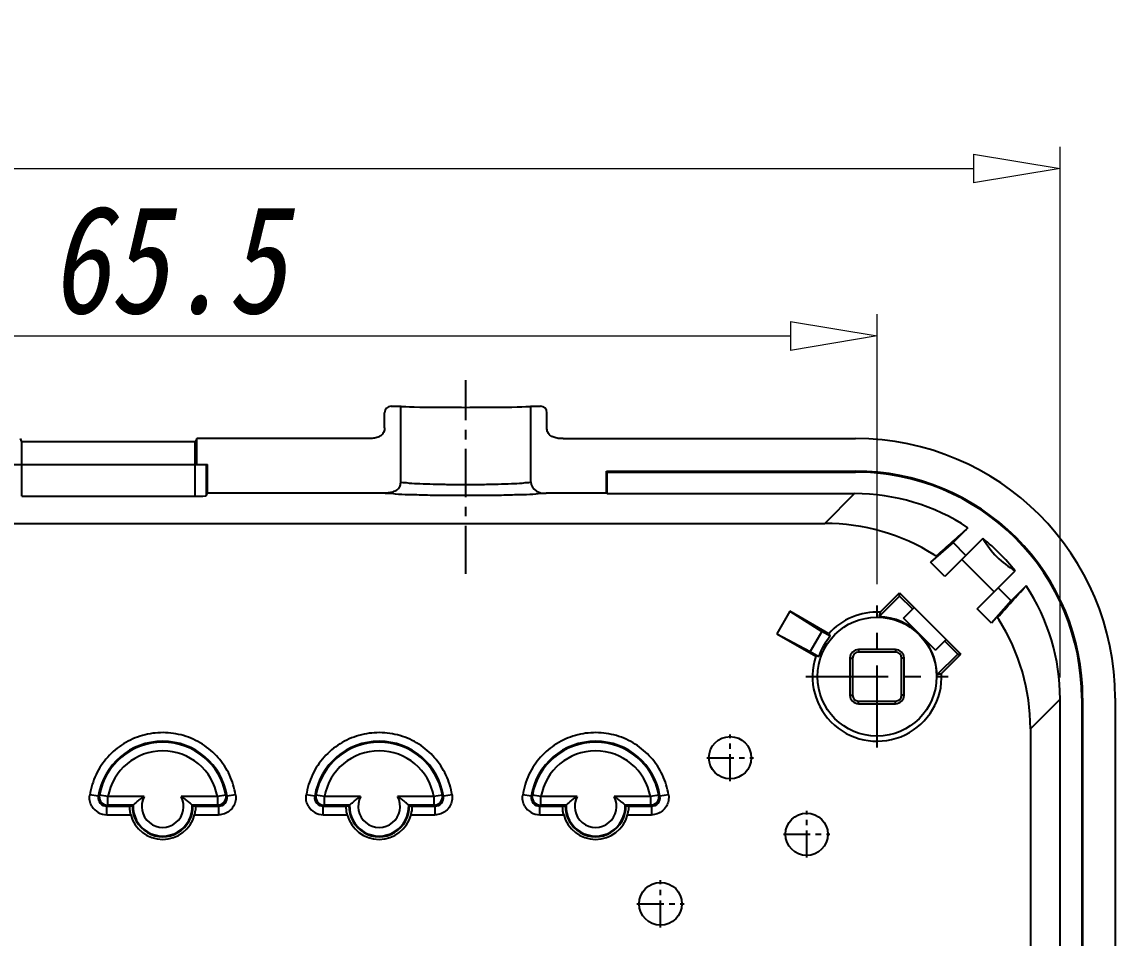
# Model space of a CAD drawing. Header units: millimetres. Extents: x 2151 to 2806, y 681 to 1136.
# Drawn here: x 2669 to 2719.5, y 918.5 to 960.9 of the extents above; entities that cross this region are included whole.
import ezdxf

# ---------------------------------------------------------------- set-up
doc = ezdxf.new("R2010")
doc.units = ezdxf.units.MM
doc.linetypes.add('CENTER', pattern=[50.8, 31.75, -6.35, 6.35, -6.35])
doc.layers.add('dim', color=82, linetype='Continuous', lineweight=9)
doc.styles.add('wuwei', font='SimSun.ttf', dxfattribs={"width": 0.8, "oblique": 10})
doc.dimstyles.new('wuwei', dxfattribs={"dimscale": 2, "dimtxt": 2.5, "dimasz": 1.5, "dimexe": 0.3, "dimexo": 0.3, "dimgap": 0.5, "dimtad": 1, "dimdsep": 46, "dimtxsty": 'wuwei', "dimblk": 'CLOSEDBLANK', "dimcen": 0, "dimclrd": 42, "dimclre": 40, "dimclrt": 74, "dimazin": 2, "dimtfac": 1, "dimtofl": 0, "dimtmove": 0, "dimatfit": 3, "dimfxl": 0, "dimlwd": 5, "dimlwe": 5, "dimarcsym": 0})

# ---------------------------------------------------------------- blocks, each defined once
blk = doc.blocks.new('_ClosedBlank')
at = {"color": 0, "linetype": 'ByBlock', "lineweight": -2}
for p, q in [((-1, 0.167), (0, 0)), ((-1, 0.167), (-1, -0.167)), ((0, 0), (-1, -0.167))]:
    blk.add_line(p, q, dxfattribs=at)
blk = doc.blocks.new('*D3')
at = {"layer": 'Defpoints', "color": 0}
for p in [(2716.921, 954.081), (2504.004, 929.56), (2716.921, 929.56)]:
    blk.add_point(p, dxfattribs=at)
at = {"layer": 'dim', "color": 40, "lineweight": 5}
for p, q in [((2504.004, 930.559), (2504.004, 955.08)), ((2716.921, 930.559), (2716.921, 955.08))]:
    blk.add_line(p, q, dxfattribs=at)
at = {"layer": 'dim', "color": 42, "lineweight": 5}
blk.add_line((2508.004, 954.081), (2712.921, 954.081), dxfattribs=at)
at = {"layer": 'dim', "color": 42, "lineweight": 5, "xscale": 4, "yscale": 4, "zscale": 4, "rotation": 180}
blk.add_blockref('_ClosedBlank', (2504.004, 954.081), dxfattribs=at)
at = {"layer": 'dim', "color": 42, "lineweight": 5, "xscale": 4, "yscale": 4, "zscale": 4}
blk.add_blockref('_ClosedBlank', (2716.921, 954.081), dxfattribs=at)
at = {"layer": 'dim', "color": 74, "insert": (2610.463, 957.58), "char_height": 5, "attachment_point": 5, "style": 'wuwei'}
blk.add_mtext('212.92', dxfattribs=at)
blk = doc.blocks.new('*D8')
at = {"layer": 'Defpoints', "color": 0}
for p in [(2708.463, 946.345), (2642.963, 934.273), (2708.463, 933.878)]:
    blk.add_point(p, dxfattribs=at)
at = {"layer": 'dim', "color": 40, "lineweight": 5}
for p, q in [((2642.963, 935.272), (2642.963, 947.345)), ((2708.463, 934.877), (2708.463, 947.345))]:
    blk.add_line(p, q, dxfattribs=at)
at = {"layer": 'dim', "color": 42, "lineweight": 5}
blk.add_line((2646.963, 946.345), (2704.463, 946.345), dxfattribs=at)
at = {"layer": 'dim', "color": 42, "lineweight": 5, "xscale": 4, "yscale": 4, "zscale": 4, "rotation": 180}
blk.add_blockref('_ClosedBlank', (2642.963, 946.345), dxfattribs=at)
at = {"layer": 'dim', "color": 42, "lineweight": 5, "xscale": 4, "yscale": 4, "zscale": 4}
blk.add_blockref('_ClosedBlank', (2708.463, 946.345), dxfattribs=at)
at = {"layer": 'dim', "color": 74, "insert": (2675.713, 949.845), "char_height": 5, "attachment_point": 5, "style": 'wuwei'}
blk.add_mtext('65.5', dxfattribs=at)

msp = doc.modelspace()

# ---------------------------------------------------------------- linework, layer by layer
at = {"color": 1, "linetype": 'CENTER', "ltscale": 0.07}
msp.add_line((2689.463, 935.34), (2689.463, 944.307), dxfattribs=at)
at = {"color": 7, "linetype": 'Continuous'}
for p, q in [((2686.013, 943.096), (2686.463, 943.096)), ((2686.463, 939.595), (2686.463, 943.096)), ((2692.463, 943.096), (2692.913, 943.096)), ((2692.463, 939.595), (2692.463, 943.096)), ((2685.713, 942.096), (2685.713, 942.796)), ((2693.213, 942.096), (2693.213, 942.796)), ((2668.958, 941.456), (2668.888, 941.596)), ((2668.958, 938.937), (2668.958, 941.456)), ((2676.968, 941.456), (2668.958, 941.456)), ((2677.038, 941.596), (2676.968, 941.456)), ((2676.968, 938.937), (2676.968, 941.456)), ((2677.038, 940.396), (2677.038, 941.596)), ((2684.963, 941.596), (2677.038, 941.596)), ((2693.963, 941.596), (2707.47, 941.596)), ((2668.388, 940.396), (2677.538, 940.396)), ((2677.468, 940.396), (2677.468, 938.954)), ((2677.538, 939.094), (2677.538, 940.396)), ((2695.963, 940.094), (2707.467, 940.094)), ((2695.963, 939.094), (2695.963, 940.094)), ((2695.963, 940.094), (2696.003, 940.054)), ((2696.003, 940.054), (2707.467, 940.054)), ((2696.003, 939.054), (2696.003, 940.054)), ((2707.467, 940.094), (2707.467, 940.054)), ((2668.958, 938.937), (2676.968, 938.937)), ((2677.468, 938.954), (2677.538, 939.094)), ((2677.538, 939.094), (2685.713, 939.094)), ((2693.213, 939.094), (2695.963, 939.094)), ((2695.963, 939.094), (2696.003, 939.054)), ((2696.003, 939.054), (2707.427, 939.054)), ((2706.053, 937.68), (2707.427, 939.054)), ((2644.963, 937.68), (2706.053, 937.68)), ((2711.974, 936.79), (2712.664, 937.48)), ((2713.357, 936.975), (2711.602, 935.22)), ((2711.974, 936.79), (2710.93, 935.891)), ((2712.573, 936.191), (2711.974, 936.79)), ((2711.602, 935.22), (2710.93, 935.891)), ((2713.87, 934.519), (2712.386, 936.004)), ((2713.086, 933.735), (2714.842, 935.49)), ((2708.614, 933.576), (2709.507, 934.469)), ((2709.507, 934.323), (2709.507, 934.469)), ((2709.507, 934.469), (2712.336, 931.641)), ((2714.657, 934.107), (2714.058, 934.706)), ((2715.347, 934.797), (2714.657, 934.107)), ((2708.556, 933.372), (2709.507, 934.323)), ((2710.106, 933.724), (2709.507, 934.323)), ((2714.657, 934.107), (2713.758, 933.063)), ((2704.433, 933.615), (2703.833, 932.576)), ((2706.232, 932.577), (2704.433, 933.615)), ((2704.433, 933.615), (2705.914, 932.685)), ((2708.614, 933.576), (2708.556, 933.372)), ((2709.684, 933.302), (2710.178, 933.796)), ((2713.758, 933.063), (2713.086, 933.735)), ((2711.169, 931.817), (2709.684, 933.302)), ((2703.833, 932.576), (2705.379, 931.759)), ((2703.833, 932.576), (2705.632, 931.538)), ((2705.914, 932.685), (2705.379, 931.759)), ((2706.303, 932.46), (2705.914, 932.685)), ((2709.313, 931.846), (2707.613, 931.846)), ((2707.613, 931.846), (2707.613, 931.728)), ((2709.313, 931.846), (2709.313, 931.728)), ((2711.169, 931.817), (2711.662, 932.311)), ((2712.19, 931.641), (2711.591, 932.24)), ((2705.379, 931.759), (2705.769, 931.534)), ((2707.213, 931.446), (2707.331, 931.446)), ((2707.213, 931.446), (2707.213, 929.746)), ((2707.331, 931.446), (2707.331, 929.746)), ((2709.313, 931.728), (2707.613, 931.728)), ((2709.713, 931.446), (2709.595, 931.446)), ((2709.595, 929.746), (2709.595, 931.446)), ((2709.713, 929.746), (2709.713, 931.446)), ((2711.239, 930.689), (2712.19, 931.641)), ((2711.442, 930.747), (2712.336, 931.641)), ((2712.19, 931.641), (2712.336, 931.641)), ((2711.239, 930.689), (2711.442, 930.747)), ((2707.213, 929.746), (2707.331, 929.746)), ((2707.613, 929.464), (2709.313, 929.464)), ((2707.613, 929.346), (2707.613, 929.464)), ((2707.613, 929.346), (2709.313, 929.346)), ((2709.313, 929.346), (2709.313, 929.464)), ((2709.713, 929.746), (2709.595, 929.746)), ((2715.547, 928.186), (2716.921, 929.56)), ((2716.921, 871.493), (2716.921, 929.56)), ((2717.961, 929.6), (2717.921, 929.6)), ((2717.921, 929.6), (2717.921, 809.592)), ((2717.961, 929.6), (2717.961, 809.592)), ((2719.463, 929.603), (2719.463, 809.589)), ((2715.547, 928.186), (2715.547, 871.596)), ((2672.489, 925.072), (2672.094, 925.136)), ((2672.934, 925.052), (2672.541, 925.123)), ((2674.608, 925.052), (2672.934, 925.052)), ((2672.934, 924.652), (2672.934, 925.052)), ((2677.99, 925.052), (2676.317, 925.052)), ((2678.385, 925.123), (2677.991, 925.052)), ((2677.991, 925.052), (2677.991, 924.652)), ((2678.831, 925.136), (2678.437, 925.072)), ((2682.489, 925.072), (2682.094, 925.136)), ((2682.934, 925.052), (2682.541, 925.123)), ((2684.608, 925.052), (2682.934, 925.052)), ((2682.934, 924.652), (2682.934, 925.052)), ((2687.99, 925.052), (2686.317, 925.052)), ((2688.385, 925.123), (2687.991, 925.052)), ((2687.991, 925.052), (2687.991, 924.652)), ((2688.831, 925.136), (2688.437, 925.072)), ((2692.489, 925.072), (2692.094, 925.136)), ((2692.934, 925.052), (2692.541, 925.123)), ((2694.608, 925.052), (2692.934, 925.052)), ((2692.934, 924.652), (2692.934, 925.052)), ((2697.99, 925.052), (2696.317, 925.052)), ((2698.385, 925.123), (2697.991, 925.052)), ((2697.991, 925.052), (2697.991, 924.652)), ((2698.831, 925.136), (2698.437, 925.072)), ((2672.883, 924.21), (2672.883, 924.609)), ((2672.883, 924.609), (2673.952, 924.609)), ((2674.096, 924.652), (2672.934, 924.652)), ((2673.963, 924.62), (2674.063, 924.62)), ((2677.991, 924.652), (2676.83, 924.652)), ((2676.862, 924.62), (2676.962, 924.62)), ((2676.974, 924.609), (2678.042, 924.609)), ((2678.042, 924.609), (2678.042, 924.21)), ((2682.883, 924.609), (2683.952, 924.609)), ((2682.883, 924.21), (2682.883, 924.609)), ((2684.096, 924.652), (2682.934, 924.652)), ((2683.963, 924.62), (2684.063, 924.62)), ((2687.991, 924.652), (2686.83, 924.652)), ((2686.862, 924.62), (2686.962, 924.62)), ((2686.974, 924.609), (2688.042, 924.609)), ((2688.042, 924.609), (2688.042, 924.21)), ((2692.883, 924.609), (2693.952, 924.609)), ((2692.883, 924.21), (2692.883, 924.609)), ((2694.096, 924.652), (2692.934, 924.652)), ((2693.963, 924.62), (2694.063, 924.62)), ((2697.991, 924.652), (2696.83, 924.652)), ((2696.862, 924.62), (2696.962, 924.62)), ((2696.974, 924.609), (2698.042, 924.609)), ((2698.042, 924.609), (2698.042, 924.21)), ((2672.883, 924.21), (2673.988, 924.21)), ((2676.937, 924.21), (2678.042, 924.21)), ((2682.883, 924.21), (2683.988, 924.21)), ((2686.937, 924.21), (2688.042, 924.21)), ((2692.883, 924.21), (2693.988, 924.21)), ((2696.937, 924.21), (2698.042, 924.21))]:
    msp.add_line(p, q, dxfattribs=at)
at = {"color": 1, "linetype": 'CENTER', "ltscale": 0.119341}
for p, q in [((2708.463, 927.314), (2708.463, 933.878)), ((2705.181, 930.596), (2711.745, 930.596))]:
    msp.add_line(p, q, dxfattribs=at)
at = {"color": 1, "linetype": 'CENTER', "ltscale": 0.039162}
for p, q in [((2701.677, 925.769), (2701.677, 927.923)), ((2700.6, 926.846), (2702.754, 926.846)), ((2705.213, 922.233), (2705.213, 924.387)), ((2704.136, 923.31), (2706.29, 923.31)), ((2698.463, 919.007), (2698.463, 921.184)), ((2698.463, 919.007), (2698.463, 921.184)), ((2698.463, 919.007), (2698.463, 921.184)), ((2697.374, 920.096), (2699.551, 920.096)), ((2697.374, 920.096), (2699.551, 920.096)), ((2697.374, 920.096), (2699.551, 920.096))]:
    msp.add_line(p, q, dxfattribs=at)
at = {"color": 7, "linetype": 'Continuous'}
for centre, radius in [((2708.463, 930.596), 2.75), ((2701.677, 926.846), 0.979), ((2705.213, 923.31), 0.979)]:
    msp.add_circle(centre, radius, dxfattribs=at)
at = {"color": 3, "linetype": 'Continuous'}
msp.add_circle((2698.463, 920.096), 0.99, dxfattribs=at)
at = {"color": 7, "linetype": 'Continuous'}
for centre, radius, start, end in [((2686.013, 942.796), 0.3, 90.0058, 180.0026), ((2692.913, 942.796), 0.3, 0.0111, 89.9796), ((2707.469, 929.602), 10.492, 359.9876, 90.0124), ((2707.469, 929.602), 10.452, 359.9876, 90.0124), ((2693.058, 939.676), 0.601, 187.7323, 284.8525), ((2706.053, 928.181), 9.499, 57.8772, 90.0032), ((2706.079, 928.222), 9.451, 57.1677, 57.8825), ((2708.463, 930.596), 2.984, 87.0939, 138.3985), ((2708.463, 930.596), 2.777, 1.9227, 88.0773), ((2706.088, 928.213), 9.451, 32.1175, 32.8323), ((2706.048, 928.186), 9.499, 359.9974, 32.1223), ((2708.463, 930.596), 2.853, 139.1996, 160.8004), ((2764.41, 968.13), 68.181, 211.42937, 211.54459), ((2707.613, 931.446), 0.4, 90, 180), ((2709.313, 931.446), 0.4, 0, 90), ((2708.463, 930.596), 2.984, 161.6015, 2.9061), ((2703.953, 864.244), 67.315, 88.45467, 88.57137), ((2707.613, 931.446), 0.282, 90, 180), ((2709.313, 931.446), 0.282, 0, 90), ((2707.613, 929.746), 0.4, 180, 270), ((2707.613, 929.746), 0.282, 180, 270), ((2709.313, 929.746), 0.4, 270, 0), ((2709.313, 929.746), 0.282, 270, 0), ((2675.463, 924.596), 3.012, 9.1024, 170.8976), ((2675.463, 924.596), 2.969, 10.2257, 169.7742), ((2685.463, 924.596), 3.012, 9.1024, 170.8976), ((2685.463, 924.596), 2.969, 10.2257, 169.7742), ((2695.463, 924.596), 3.012, 9.1024, 170.8976), ((2695.463, 924.596), 2.969, 10.2257, 169.7742), ((2675.463, 924.596), 2.569, 10.2285, 169.7732), ((2685.463, 924.596), 2.569, 10.2285, 169.7732), ((2695.463, 924.596), 2.569, 10.2285, 169.7732), ((2672.882, 925.008), 0.399, 170.8764, 270.1536), ((2678.009, 919.44), 7.887, 133.8931, 134.4208), ((2675.463, 924.596), 0.968, 151.8984, 28.1016), ((2677.99, 925.053), 0.4, 270.104, 10.1219), ((2678.043, 925.008), 0.399, 269.8554, 9.2464), ((2673.092, 919.62), 7.635, 45.5712, 46.1163), ((2682.882, 925.008), 0.399, 170.8764, 270.1536), ((2688.009, 919.44), 7.887, 133.8931, 134.4208), ((2685.463, 924.596), 0.968, 151.8984, 28.1016), ((2687.99, 925.053), 0.4, 270.104, 10.1219), ((2688.043, 925.008), 0.399, 269.8554, 9.2464), ((2683.092, 919.62), 7.635, 45.5712, 46.1163), ((2692.882, 925.008), 0.399, 170.8764, 270.1536), ((2698.009, 919.44), 7.887, 133.8931, 134.4208), ((2695.463, 924.596), 0.968, 151.8984, 28.1016), ((2697.99, 925.053), 0.4, 270.104, 10.1219), ((2698.043, 925.008), 0.399, 269.8554, 9.2464), ((2693.092, 919.62), 7.635, 45.5712, 46.1163), ((2672.884, 925.01), 0.8, 210.5744, 269.9782), ((2675.463, 924.596), 1.4, 178.9995, 1.0005), ((2675.463, 924.596), 1.368, 177.6389, 2.3611), ((2675.662, 924.545), 1.319, 345.2528, 352.688), ((2673.995, 921.604), 4.232, 45.2554, 45.4667), ((2673.529, 919.316), 6.956, 49.555, 50.1025), ((2682.884, 925.01), 0.8, 210.5744, 269.9782), ((2685.463, 924.596), 1.4, 178.9995, 1.0005), ((2685.463, 924.596), 1.368, 177.6389, 2.3611), ((2685.662, 924.545), 1.319, 345.2528, 352.688), ((2683.995, 921.604), 4.232, 45.2554, 45.4667), ((2683.529, 919.316), 6.956, 49.555, 50.1025), ((2692.884, 925.01), 0.801, 210.5741, 269.9815), ((2695.463, 924.596), 1.4, 178.9995, 1.0005), ((2695.463, 924.596), 1.368, 177.6389, 2.3611), ((2695.662, 924.545), 1.319, 345.2528, 352.688), ((2693.995, 921.604), 4.232, 45.2554, 45.4667), ((2693.529, 919.316), 6.956, 49.555, 50.1025), ((2675.463, 924.596), 1.524, 194.6781, 345.3219), ((2685.463, 924.596), 1.524, 194.6781, 345.3219), ((2695.463, 924.596), 1.524, 194.6781, 345.3219)]:
    msp.add_arc(centre, radius, start, end, dxfattribs=at)
for centre, major_axis, ratio, start_param, end_param in [((2689.463, 943.096), (3, 0), 0.017455, -3.141593, 0), ((2707.455, 929.589), (-8.496, -8.496), 0.998783, 2.356803, 3.926382), ((2676.968, 938.955), (0.5, 0), 0.034921, -1.570796, -0.017453), ((2707.415, 929.548), (-6.726, -6.726), 0.998783, -2.940559, -2.356803), ((2732.719, 954.852), (133.604, 120.188), 0.002798, 1.718951, 1.73003), ((2730.237, 952.371), (16.237, 16.237), 0.413709, -3.252345, -3.03084), ((2707.415, 929.548), (-6.726, -6.726), 0.998783, 3.03084, 3.252345), ((2732.719, 954.852), (120.188, 133.604), 0.002798, -1.73003, -1.718951), ((2707.415, 929.548), (-6.726, -6.726), 0.998783, 2.356803, 2.940559)]:
    msp.add_ellipse(centre, major_axis=major_axis, ratio=ratio, start_param=start_param, end_param=end_param, dxfattribs=at)
for points, start_tangent, end_tangent in [([(2685.713, 942.096), (2685.683, 941.917), (2685.579, 941.763), (2685.412, 941.663), (2685.2, 941.611), (2684.963, 941.596)], (-0.000002, -1), (-1, 0.000032)), ([(2693.963, 941.596), (2693.733, 941.61), (2693.525, 941.659), (2693.354, 941.756), (2693.243, 941.915), (2693.213, 942.096)], (-1, -0.000032), (-0.000002, 1)), ([(2685.713, 939.094), (2685.95, 939.109), (2686.163, 939.162), (2686.331, 939.263), (2686.434, 939.417), (2686.463, 939.595)], (1, -0.000019), (-0.000009, 1)), ([(2689.463, 939.464), (2688.687, 939.468), (2687.963, 939.481), (2687.342, 939.502), (2686.865, 939.529), (2686.565, 939.561), (2686.463, 939.595)], (-1, -0.000007), (-0.002561, 0.999997)), ([(2692.463, 939.595), (2692.36, 939.561), (2692.06, 939.529), (2691.584, 939.502), (2690.963, 939.481), (2690.239, 939.468), (2689.463, 939.464)], (-0.002562, -0.999997), (-1, -0.000008)), ([(2689.463, 938.964), (2688.495, 938.968), (2687.592, 938.981), (2686.817, 939.002), (2686.221, 939.029), (2685.844, 939.061), (2685.713, 939.094)], (-1, -0.000009), (-0.138249, 0.990398)), ([(2693.213, 939.094), (2693.081, 939.061), (2692.705, 939.029), (2692.109, 939.002), (2691.334, 938.981), (2690.432, 938.968), (2689.463, 938.964)], (-0.138255, -0.990397), (-1, -0.000003)), ([(2678.831, 925.133), (2678.549, 926.05), (2678.024, 926.85), (2677.297, 927.472), (2676.426, 927.869), (2675.479, 928.007), (2674.531, 927.878), (2673.656, 927.49), (2672.924, 926.875), (2672.385, 926.069), (2672.094, 925.121)], (-0.1582, 0.987407), (-0.1582, -0.987407)), ([(2688.831, 925.133), (2688.549, 926.05), (2688.024, 926.85), (2687.297, 927.472), (2686.426, 927.869), (2685.479, 928.007), (2684.531, 927.878), (2683.656, 927.49), (2682.924, 926.875), (2682.385, 926.069), (2682.094, 925.121)], (-0.1582, 0.987407), (-0.1582, -0.987407)), ([(2698.831, 925.133), (2698.549, 926.05), (2698.024, 926.85), (2697.297, 927.472), (2696.426, 927.869), (2695.479, 928.007), (2694.531, 927.878), (2693.656, 927.49), (2692.924, 926.875), (2692.385, 926.069), (2692.094, 925.121)], (-0.1582, 0.987407), (-0.1582, -0.987407)), ([(2672.195, 924.603), (2672.098, 924.86), (2672.094, 925.121)], (-0.508455, 0.861088), (0.158023, 0.987435)), ([(2672.541, 925.123), (2672.567, 924.895), (2672.628, 924.796)], (-0.179302, -0.983794), (0.641293, -0.767296)), ([(2672.628, 924.796), (2672.714, 924.719), (2672.934, 924.652)], (0.641293, -0.767296), (0.999989, -0.004602)), ([(2674.096, 924.652), (2674.161, 924.713), (2674.29, 924.826), (2674.446, 924.945), (2674.608, 925.052)], (0.721525, 0.692388), (0.857623, 0.514278)), ([(2676.83, 924.652), (2676.764, 924.713), (2676.635, 924.826), (2676.479, 924.945), (2676.317, 925.052)], (-0.721525, 0.692388), (-0.857623, 0.514278)), ([(2678.831, 925.133), (2678.827, 924.86), (2678.731, 924.603), (2678.551, 924.393), (2678.313, 924.257), (2678.042, 924.21)], (0.158024, -0.987435), (-1, -0.000075)), ([(2682.195, 924.603), (2682.098, 924.86), (2682.094, 925.121)], (-0.508455, 0.861088), (0.158023, 0.987435)), ([(2682.541, 925.123), (2682.567, 924.895), (2682.628, 924.796)], (-0.179302, -0.983794), (0.641293, -0.767296)), ([(2682.628, 924.796), (2682.714, 924.719), (2682.934, 924.652)], (0.641293, -0.767296), (0.999989, -0.004602)), ([(2684.096, 924.652), (2684.161, 924.713), (2684.29, 924.826), (2684.446, 924.945), (2684.608, 925.052)], (0.721525, 0.692388), (0.857623, 0.514278)), ([(2686.83, 924.652), (2686.764, 924.713), (2686.635, 924.826), (2686.479, 924.945), (2686.317, 925.052)], (-0.721525, 0.692388), (-0.857623, 0.514278)), ([(2688.831, 925.133), (2688.827, 924.86), (2688.731, 924.603), (2688.551, 924.393), (2688.313, 924.257), (2688.042, 924.21)], (0.158024, -0.987435), (-1, -0.000075)), ([(2692.195, 924.603), (2692.098, 924.86), (2692.094, 925.121)], (-0.508454, 0.861089), (0.158023, 0.987435)), ([(2692.541, 925.123), (2692.567, 924.895), (2692.628, 924.796)], (-0.179302, -0.983794), (0.641293, -0.767296)), ([(2692.628, 924.796), (2692.714, 924.719), (2692.934, 924.652)], (0.641293, -0.767296), (0.999989, -0.004602)), ([(2694.096, 924.652), (2694.161, 924.713), (2694.29, 924.826), (2694.446, 924.945), (2694.608, 925.052)], (0.721525, 0.692388), (0.857623, 0.514278)), ([(2696.83, 924.652), (2696.764, 924.713), (2696.635, 924.826), (2696.479, 924.945), (2696.317, 925.052)], (-0.721525, 0.692388), (-0.857623, 0.514278)), ([(2698.831, 925.133), (2698.827, 924.86), (2698.731, 924.603), (2698.551, 924.393), (2698.313, 924.257), (2698.042, 924.21)], (0.158024, -0.987435), (-1, -0.000075)), ([(2673.988, 924.21), (2673.955, 924.377), (2673.945, 924.515), (2673.949, 924.596)], (-0.253388, 0.967365), (0.12877, 0.991674)), ([(2673.949, 924.596), (2673.952, 924.609)], (0.12877, 0.991674), (0.710254, 0.703945)), ([(2676.977, 924.596), (2676.98, 924.515), (2676.97, 924.377)], (0.12877, -0.991674), (-0.125954, -0.992036)), ([(2683.988, 924.21), (2683.955, 924.377), (2683.945, 924.515), (2683.949, 924.596)], (-0.253388, 0.967365), (0.12877, 0.991674)), ([(2683.949, 924.596), (2683.952, 924.609)], (0.12877, 0.991674), (0.710254, 0.703945)), ([(2686.977, 924.596), (2686.98, 924.515), (2686.97, 924.377)], (0.12877, -0.991674), (-0.125954, -0.992036)), ([(2693.988, 924.21), (2693.955, 924.377), (2693.945, 924.515), (2693.949, 924.596)], (-0.253388, 0.967365), (0.12877, 0.991674)), ([(2693.949, 924.596), (2693.952, 924.609)], (0.12877, 0.991674), (0.710254, 0.703945)), ([(2696.977, 924.596), (2696.98, 924.515), (2696.97, 924.377)], (0.12877, -0.991674), (-0.125955, -0.992036))]:
    msp.add_spline(points, degree=3, dxfattribs=dict(at, start_tangent=start_tangent, end_tangent=end_tangent))

# ---------------------------------------------------------------- dimensions: what is measured, and where the dimension line sits
at = {"layer": 'dim', "color": 7}
dim = msp.add_linear_dim(base=(2716.921, 954.081), p1=(2504.004, 929.56), p2=(2716.921, 929.56), dimstyle='wuwei', override={"dimasz": 2, "dimexe": 0.49975, "dimexo": 0.49975, "dimgap": 0.49975}, dxfattribs=at)
dim.commit()
dim.dimension.update_dxf_attribs({"geometry": '*D3', "text_midpoint": (2610.463, 954.081), "dimtype": 160})
dim = msp.add_linear_dim(base=(2708.463, 946.345), p1=(2642.963, 934.273), p2=(2708.463, 933.878), dimstyle='wuwei', override={"dimasz": 2, "dimexe": 0.49975, "dimexo": 0.49975, "dimgap": 0.49975}, dxfattribs=at)
dim.commit()
dim.dimension.update_dxf_attribs({"geometry": '*D8', "text_midpoint": (2675.713, 949.845)})

doc.saveas('drawing.dxf')
